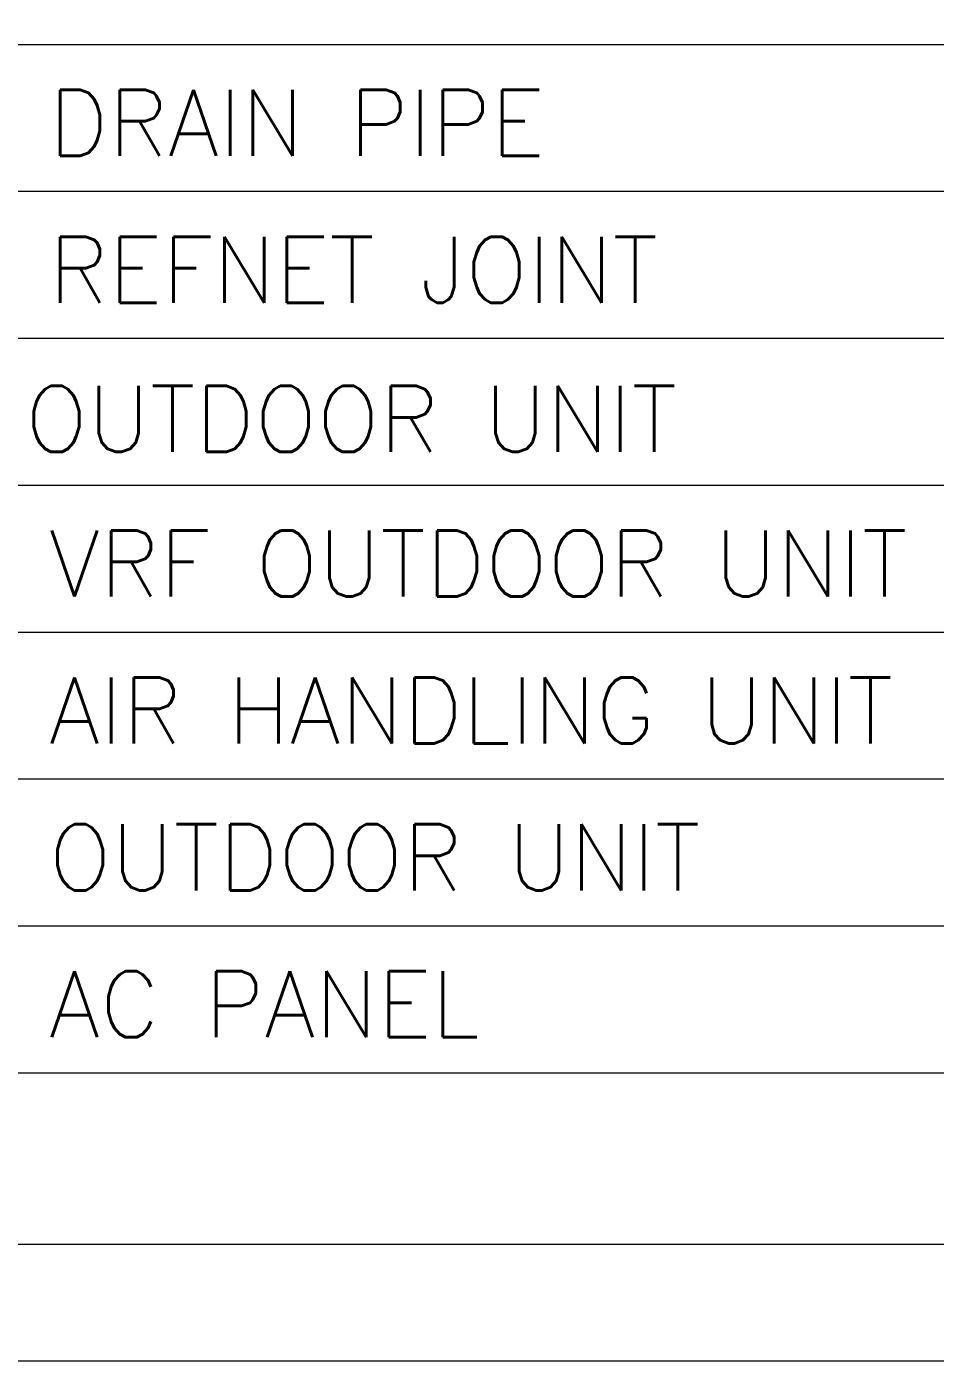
# Model space of a CAD drawing. Extents: x 3552052 to 4102982, y -707811 to -630695.
# Drawn here: x 3571471 to 3573273, y -666372 to -663725 of the extents above; entities that cross this region are included whole.
import ezdxf

# ---------------------------------------------------------------- set-up
doc = ezdxf.new("R2010")
doc.units = 0
doc.header["$LTSCALE"] = 6
doc.header["$MEASUREMENT"] = 0
doc.linetypes.add('ACAD_ISO04W100', pattern=[30, 24, -3, 0, -3])
doc.linetypes.add('CONTINU', pattern=[0])
doc.layers.get('0').update_dxf_attribs({"linetype": 'CONTINUOUS', "lineweight": 0})
doc.layers.add('axes', color=40, linetype='ACAD_ISO04W100', lineweight=0)
doc.layers.add('ELE-LIGHTING WIRRING', color=7, linetype='CONTINUOUS', lineweight=0)
doc.styles.get("Standard").update_dxf_attribs({"font": 'SIMPLEX'})

msp = doc.modelspace()

# ---------------------------------------------------------------- linework, layer by layer
for points in [[(3598232.4, -634360.2), (3598232.4, -666371.6), (3553151.2, -666371.6), (3553151.2, -634360.2)], [(3598000.6, -634592), (3598000.6, -666139.8), (3553383, -666139.8), (3553383, -634592)]]:
    msp.add_lwpolyline(points, close=True)
at = {"layer": 'axes', "color": 7, "linetype": 'CONTINU', "lineweight": 0}
for p, q in [((3569760.6, -663760), (3574760.6, -663760)), ((3569760.6, -664051.3), (3574760.6, -664051.3)), ((3569760.6, -664342.6), (3574760.6, -664342.6)), ((3569760.6, -664634), (3574760.6, -664634)), ((3569760.6, -664925.3), (3574760.6, -664925.3)), ((3569760.6, -665216.7), (3574760.6, -665216.7)), ((3569760.6, -665508), (3574760.6, -665508)), ((3569760.6, -665799.3), (3574760.6, -665799.3))]:
    msp.add_line(p, q, dxfattribs=at)

# ---------------------------------------------------------------- texts
at = {"layer": 'ELE-LIGHTING WIRRING', "color": 7, "linetype": 'CONTINU', "lineweight": 0, "char_height": 131.059, "width": 3646.259, "attachment_point": 1}
for s, insert in [('{\\C256;DRAIN PIPE}', (3571515.1, -663850)), ('{\\C256;REFNET JOINT}', (3571515.1, -664141.3)), ('{\\C256; OUTDOOR UNIT}', (3571378.4, -664437.2)), ('{\\C256;VRF OUTDOOR UNIT}', (3571515.1, -664724)), ('{\\C256;AIR HANDLING UNIT}', (3571515.1, -665015.3)), ('{\\C256;OUTDOOR UNIT}', (3571515.1, -665306.7)), ('{\\C256;AC PANEL}', (3571515.1, -665598))]:
    msp.add_mtext(s, dxfattribs=dict(at, insert=insert))

doc.saveas('drawing.dxf')
